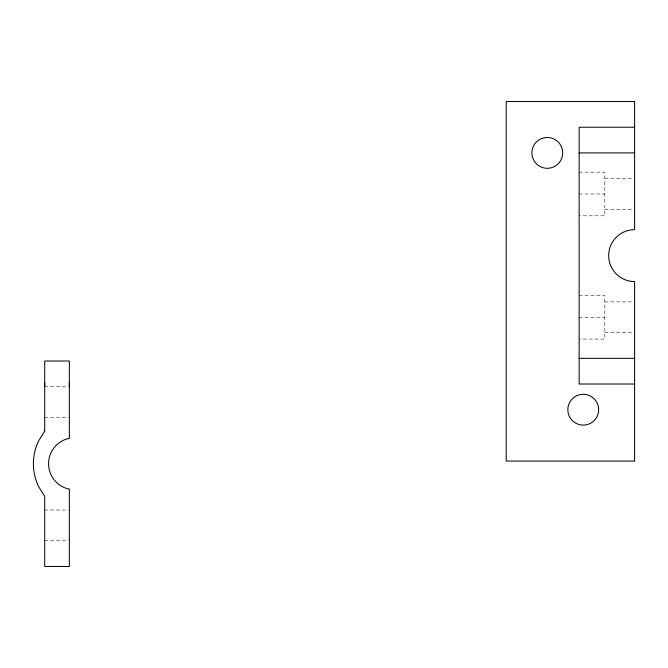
<?xml version="1.0" encoding="UTF-8"?>
<svg xmlns="http://www.w3.org/2000/svg" width="668" height="668" viewBox="0 0 668 668"><rect width="100%" height="100%" fill="white"/><g stroke="black" fill="none" stroke-linecap="round" stroke-linejoin="round"><path stroke-width="0.5" stroke-dasharray="3.34 2.5" d="M579.131 172.16L604.807 172.16L604.807 215.814L579.131 215.814M604.807 178.632L633.573 178.632M579.131 193.987L604.807 193.987M604.807 209.393L633.573 209.393M579.131 295.423L604.807 295.423L604.807 339.077L579.131 339.077M604.807 301.894L633.573 301.894M579.131 317.25L604.807 317.25M604.807 332.656L633.573 332.656M44.698 386.705L68.328 386.755M44.698 417.458L68.328 417.517M44.698 510.018L68.328 510.018M44.698 540.729L68.328 540.779"/><path stroke-width="1" d="M44.698 386.705L44.698 382.68M69.355 386.705L69.355 382.68M634.6 127.221L579.131 127.221L579.131 384.016L634.6 384.016M579.131 152.897L634.6 152.897M579.131 358.34L634.6 358.34M44.698 431.177L38.635 440.822A52.805 52.805 0 0 0 38.635 486.663L44.698 496.307L44.698 566.464L69.355 566.464L69.355 489.001L67.777 488.792A25.935 25.935 0 0 1 67.777 438.692L69.355 438.484L69.355 361.021L44.698 361.021L44.698 431.177M634.6 101.536L506.202 101.536L506.202 461.062L634.6 461.062L634.6 281.554A25.935 25.935 0 0 1 608.665 255.619A25.935 25.935 0 0 1 634.6 229.683L634.6 101.536M538.483 165.539A15.406 15.406 0 0 0 562.64 154.208A15.406 15.406 0 0 0 540.746 138.952A15.406 15.406 0 0 0 538.483 165.539M574.43 422.343A15.406 15.406 0 0 0 598.595 411.004A15.406 15.406 0 0 0 576.693 395.748A15.406 15.406 0 0 0 574.43 422.343"/></g></svg>
